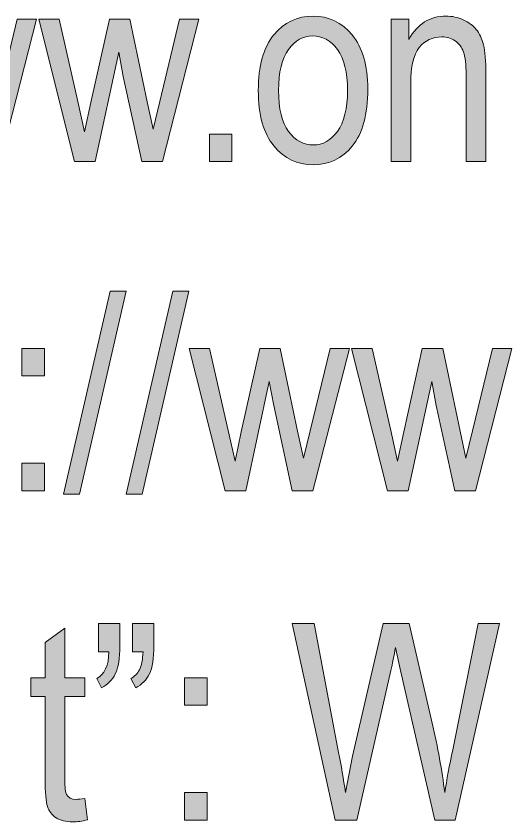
# Model space of a CAD drawing. Header units: inches. Extents: x 19 to 517, y 28 to 779.
# Drawn here: x 178.6 to 211.1, y 118.4 to 171.2 of the extents above; entities that cross this region are included whole.
import ezdxf

# ---------------------------------------------------------------- set-up
doc = ezdxf.new("R2010")
doc.units = ezdxf.units.IN
doc.header["$MEASUREMENT"] = 0
doc.layers.add('Layer 1', color=7, linetype='Continuous')

# ---------------------------------------------------------------- blocks, each defined once
blk = doc.blocks.new('block 53')
at = {"layer": 'Layer 1', "lineweight": 0}
blk.add_lwpolyline([(171.779, 161.676), (169.427, 171.01), (170.768, 171.01), (171.987, 165.622), (172.438, 163.618), (172.842, 165.543), (174.057, 171.01), (175.396, 171.01), (176.535, 165.596), (176.92, 163.812), (177.359, 165.613), (178.665, 171.01), (179.93, 171.01), (177.541, 161.676), (176.191, 161.676), (174.969, 167.266), (174.679, 168.856), (173.132, 161.676), (171.779, 161.676)], dxfattribs=at)
blk = doc.blocks.new('block 54')
at = {"layer": 'Layer 1', "true_color": 0x231f20}
h = blk.add_hatch(color=250, dxfattribs=at)
h.dxf.hatch_style = 2
h.paths.add_polyline_path([(171.779, 161.676), (169.427, 171.01), (170.768, 171.01), (171.987, 165.622), (172.438, 163.618), (172.842, 165.543), (174.057, 171.01), (175.396, 171.01), (176.535, 165.596), (176.92, 163.812), (177.359, 165.613), (178.665, 171.01), (179.93, 171.01), (177.541, 161.676), (176.191, 161.676), (174.969, 167.266), (174.679, 168.856), (173.132, 161.676)])
at = {"layer": 'Layer 1', "lineweight": 0}
blk.add_lwpolyline([(171.779, 161.676), (169.427, 171.01), (170.768, 171.01), (171.987, 165.622), (172.438, 163.618), (172.842, 165.543), (174.057, 171.01), (175.396, 171.01), (176.535, 165.596), (176.92, 163.812), (177.359, 165.613), (178.665, 171.01), (179.93, 171.01), (177.541, 161.676), (176.191, 161.676), (174.969, 167.266), (174.679, 168.856), (173.132, 161.676), (171.779, 161.676), (171.779, 161.676)], dxfattribs=at)
blk = doc.blocks.new('block 55')
at = {"layer": 'Layer 1', "lineweight": 0}
blk.add_lwpolyline([(182.431, 161.676), (180.08, 171.01), (181.421, 171.01), (182.639, 165.622), (183.09, 163.618), (183.495, 165.543), (184.709, 171.01), (186.048, 171.01), (187.187, 165.596), (187.572, 163.812), (188.011, 165.613), (189.317, 171.01), (190.583, 171.01), (188.193, 161.676), (186.843, 161.676), (185.621, 167.266), (185.331, 168.856), (183.784, 161.676), (182.431, 161.676)], dxfattribs=at)
blk = doc.blocks.new('block 56')
at = {"layer": 'Layer 1', "true_color": 0x231f20}
h = blk.add_hatch(color=250, dxfattribs=at)
h.dxf.hatch_style = 2
h.paths.add_polyline_path([(182.431, 161.676), (180.08, 171.01), (181.421, 171.01), (182.639, 165.622), (183.09, 163.618), (183.495, 165.543), (184.709, 171.01), (186.048, 171.01), (187.187, 165.596), (187.572, 163.812), (188.011, 165.613), (189.317, 171.01), (190.583, 171.01), (188.193, 161.676), (186.843, 161.676), (185.621, 167.266), (185.331, 168.856), (183.784, 161.676)])
at = {"layer": 'Layer 1', "lineweight": 0}
blk.add_lwpolyline([(182.431, 161.676), (180.08, 171.01), (181.421, 171.01), (182.639, 165.622), (183.09, 163.618), (183.495, 165.543), (184.709, 171.01), (186.048, 171.01), (187.187, 165.596), (187.572, 163.812), (188.011, 165.613), (189.317, 171.01), (190.583, 171.01), (188.193, 161.676), (186.843, 161.676), (185.621, 167.266), (185.331, 168.856), (183.784, 161.676), (182.431, 161.676), (182.431, 161.676)], dxfattribs=at)
blk = doc.blocks.new('block 57')
at = {"layer": 'Layer 1', "lineweight": 0}
blk.add_lwpolyline([(191.268, 161.676), (191.268, 163.478), (192.745, 163.478), (192.745, 161.676), (191.268, 161.676)], dxfattribs=at)
blk = doc.blocks.new('block 58')
at = {"layer": 'Layer 1', "true_color": 0x231f20}
h = blk.add_hatch(color=250, dxfattribs=at)
h.dxf.hatch_style = 2
h.paths.add_polyline_path([(191.268, 161.676), (191.268, 163.478), (192.745, 163.478), (192.745, 161.676)])
at = {"layer": 'Layer 1', "lineweight": 0}
blk.add_lwpolyline([(191.268, 161.676), (191.268, 163.478), (192.745, 163.478), (192.745, 161.676), (191.268, 161.676), (191.268, 161.676)], dxfattribs=at)
blk = doc.blocks.new('block 59')
at = {"layer": 'Layer 1', "lineweight": 0}
blk.add_open_spline([(194.476, 166.343), (194.476, 167.954), (194.815, 169.17), (195.491, 169.99), (196.168, 170.811), (197.025, 171.221), (198.062, 171.221), (199.082, 171.221), (199.934, 170.811), (200.62, 169.99), (201.305, 169.17), (201.648, 167.986), (201.648, 166.439), (201.648, 164.764), (201.311, 163.516), (200.637, 162.695), (199.964, 161.875), (199.105, 161.465), (198.062, 161.465), (197.037, 161.465), (196.183, 161.876), (195.5, 162.699), (194.818, 163.522), (194.476, 164.737), (194.476, 166.343)], degree=3, knots=[0, 0, 0, 0, 1, 1, 1, 2, 2, 2, 3, 3, 3, 4, 4, 4, 5, 5, 5, 6, 6, 6, 7, 7, 7, 8, 8, 8, 8], dxfattribs=at)
blk = doc.blocks.new('block 60')
at = {"layer": 'Layer 1', "lineweight": 0}
blk.add_open_spline([(195.803, 166.348), (195.803, 165.139), (196.023, 164.239), (196.463, 163.65), (196.902, 163.061), (197.447, 162.766), (198.097, 162.766), (198.707, 162.766), (199.23, 163.063), (199.666, 163.659), (200.103, 164.254), (200.321, 165.15), (200.321, 166.348), (200.321, 167.55), (200.101, 168.446), (199.662, 169.035), (199.222, 169.625), (198.677, 169.92), (198.027, 169.92), (197.412, 169.92), (196.887, 169.624), (196.454, 169.031), (196.02, 168.438), (195.803, 167.544), (195.803, 166.348)], degree=3, knots=[0, 0, 0, 0, 1, 1, 1, 2, 2, 2, 3, 3, 3, 4, 4, 4, 5, 5, 5, 6, 6, 6, 7, 7, 7, 8, 8, 8, 8], dxfattribs=at)
blk = doc.blocks.new('block 61')
at = {"layer": 'Layer 1', "true_color": 0x231f20}
h = blk.add_hatch(color=250, dxfattribs=at)
h.dxf.hatch_style = 2
edge = h.paths.add_edge_path()
edge.add_spline(control_points=[(194.476, 166.343), (194.476, 167.954), (194.815, 169.17), (195.491, 169.99), (196.168, 170.811), (197.025, 171.221), (198.062, 171.221), (199.082, 171.221), (199.934, 170.811), (200.62, 169.99), (201.305, 169.17), (201.648, 167.986), (201.648, 166.439), (201.648, 164.764), (201.311, 163.516), (200.637, 162.695), (199.964, 161.875), (199.105, 161.465), (198.062, 161.465), (197.037, 161.465), (196.183, 161.876), (195.5, 162.699), (194.818, 163.522), (194.476, 164.737), (194.476, 166.343)], knot_values=[0, 0, 0, 0, 1, 1, 1, 2, 2, 2, 3, 3, 3, 4, 4, 4, 5, 5, 5, 6, 6, 6, 7, 7, 7, 8, 8, 8, 8], degree=3, periodic=1)
edge = h.paths.add_edge_path()
edge.add_spline(control_points=[(195.803, 166.348), (195.803, 165.139), (196.023, 164.239), (196.463, 163.65), (196.902, 163.061), (197.447, 162.766), (198.097, 162.766), (198.707, 162.766), (199.23, 163.063), (199.666, 163.659), (200.103, 164.254), (200.321, 165.15), (200.321, 166.348), (200.321, 167.55), (200.101, 168.446), (199.662, 169.035), (199.222, 169.625), (198.677, 169.92), (198.027, 169.92), (197.412, 169.92), (196.887, 169.624), (196.454, 169.031), (196.02, 168.438), (195.803, 167.544), (195.803, 166.348)], knot_values=[0, 0, 0, 0, 1, 1, 1, 2, 2, 2, 3, 3, 3, 4, 4, 4, 5, 5, 5, 6, 6, 6, 7, 7, 7, 8, 8, 8, 8], degree=3, periodic=1)
at = {"layer": 'Layer 1', "lineweight": 0}
for points in [[(194.476, 166.343), (194.476, 167.954), (194.815, 169.17), (195.491, 169.99), (196.168, 170.811), (197.025, 171.221), (198.062, 171.221), (199.082, 171.221), (199.934, 170.811), (200.62, 169.99), (201.305, 169.17), (201.648, 167.986), (201.648, 166.439), (201.648, 164.764), (201.311, 163.516), (200.637, 162.695), (199.964, 161.875), (199.105, 161.465), (198.062, 161.465), (197.037, 161.465), (196.183, 161.876), (195.5, 162.699), (194.818, 163.522), (194.476, 164.737), (194.476, 166.343)], [(195.803, 166.348), (195.803, 165.139), (196.023, 164.239), (196.463, 163.65), (196.902, 163.061), (197.447, 162.766), (198.097, 162.766), (198.707, 162.766), (199.23, 163.063), (199.666, 163.659), (200.103, 164.254), (200.321, 165.15), (200.321, 166.348), (200.321, 167.55), (200.101, 168.446), (199.662, 169.035), (199.222, 169.625), (198.677, 169.92), (198.027, 169.92), (197.412, 169.92), (196.887, 169.624), (196.454, 169.031), (196.02, 168.438), (195.803, 167.544), (195.803, 166.348)]]:
    blk.add_open_spline(points, degree=3, knots=[0, 0, 0, 0, 1, 1, 1, 2, 2, 2, 3, 3, 3, 4, 4, 4, 5, 5, 5, 6, 6, 6, 7, 7, 7, 8, 8, 8, 8], dxfattribs=at)
blk = doc.blocks.new('block 62')
at = {"layer": 'Layer 1', "lineweight": 0}
blk.add_open_spline([(203.177, 161.676), (203.177, 161.676), (203.177, 171.01), (203.177, 171.01), (203.177, 171.01), (204.346, 171.01), (204.346, 171.01), (204.346, 171.01), (204.346, 169.691), (204.346, 169.691), (204.627, 170.204), (204.971, 170.587), (205.377, 170.841), (205.784, 171.094), (206.25, 171.221), (206.777, 171.221), (207.186, 171.221), (207.565, 171.14), (207.913, 170.979), (208.261, 170.817), (208.542, 170.606), (208.755, 170.346), (208.968, 170.085), (209.128, 169.747), (209.234, 169.331), (209.339, 168.915), (209.391, 168.276), (209.391, 167.415), (209.391, 167.415), (209.391, 161.676), (209.391, 161.676), (209.391, 161.676), (208.099, 161.676), (208.099, 161.676), (208.099, 161.676), (208.099, 167.359), (208.099, 167.359), (208.099, 168.046), (208.041, 168.548), (207.923, 168.864), (207.806, 169.181), (207.623, 169.426), (207.374, 169.599), (207.125, 169.771), (206.837, 169.858), (206.508, 169.858), (205.887, 169.858), (205.392, 169.627), (205.023, 169.163), (204.654, 168.7), (204.469, 167.905), (204.469, 166.779), (204.469, 166.779), (204.469, 161.676), (204.469, 161.676), (204.469, 161.676), (203.177, 161.676), (203.177, 161.676)], degree=3, knots=[0, 0, 0, 0, 1, 1, 1, 2, 2, 2, 3, 3, 3, 4, 4, 4, 5, 5, 5, 6, 6, 6, 7, 7, 7, 8, 8, 8, 9, 9, 9, 10, 10, 10, 11, 11, 11, 12, 12, 12, 13, 13, 13, 14, 14, 14, 15, 15, 15, 16, 16, 16, 17, 17, 17, 18, 18, 18, 19, 19, 19, 19], dxfattribs=at)
blk = doc.blocks.new('block 63')
at = {"layer": 'Layer 1', "true_color": 0x231f20}
h = blk.add_hatch(color=250, dxfattribs=at)
h.dxf.hatch_style = 2
edge = h.paths.add_edge_path()
edge.add_spline(control_points=[(203.177, 161.676), (203.177, 161.676), (203.177, 171.01), (203.177, 171.01), (203.177, 171.01), (204.346, 171.01), (204.346, 171.01), (204.346, 171.01), (204.346, 169.691), (204.346, 169.691), (204.627, 170.204), (204.971, 170.587), (205.377, 170.841), (205.784, 171.094), (206.25, 171.221), (206.777, 171.221), (207.186, 171.221), (207.565, 171.14), (207.913, 170.979), (208.261, 170.817), (208.542, 170.606), (208.755, 170.346), (208.968, 170.085), (209.128, 169.747), (209.234, 169.331), (209.339, 168.915), (209.391, 168.276), (209.391, 167.415), (209.391, 167.415), (209.391, 161.676), (209.391, 161.676), (209.391, 161.676), (208.099, 161.676), (208.099, 161.676), (208.099, 161.676), (208.099, 167.359), (208.099, 167.359), (208.099, 168.046), (208.041, 168.548), (207.923, 168.864), (207.806, 169.181), (207.623, 169.426), (207.374, 169.599), (207.125, 169.771), (206.837, 169.858), (206.508, 169.858), (205.887, 169.858), (205.392, 169.627), (205.023, 169.163), (204.654, 168.7), (204.469, 167.905), (204.469, 166.779), (204.469, 166.779), (204.469, 161.676), (204.469, 161.676), (204.469, 161.676), (203.177, 161.676), (203.177, 161.676)], knot_values=[0, 0, 0, 0, 1, 1, 1, 2, 2, 2, 3, 3, 3, 4, 4, 4, 5, 5, 5, 6, 6, 6, 7, 7, 7, 8, 8, 8, 9, 9, 9, 10, 10, 10, 11, 11, 11, 12, 12, 12, 13, 13, 13, 14, 14, 14, 15, 15, 15, 16, 16, 16, 17, 17, 17, 18, 18, 18, 19, 19, 19, 19], degree=3, periodic=1)
at = {"layer": 'Layer 1', "lineweight": 0}
blk.add_open_spline([(203.177, 161.676), (203.177, 161.676), (203.177, 171.01), (203.177, 171.01), (203.177, 171.01), (204.346, 171.01), (204.346, 171.01), (204.346, 171.01), (204.346, 169.691), (204.346, 169.691), (204.627, 170.204), (204.971, 170.587), (205.377, 170.841), (205.784, 171.094), (206.25, 171.221), (206.777, 171.221), (207.186, 171.221), (207.565, 171.14), (207.913, 170.979), (208.261, 170.817), (208.542, 170.606), (208.755, 170.346), (208.968, 170.085), (209.128, 169.747), (209.234, 169.331), (209.339, 168.915), (209.391, 168.276), (209.391, 167.415), (209.391, 167.415), (209.391, 161.676), (209.391, 161.676), (209.391, 161.676), (208.099, 161.676), (208.099, 161.676), (208.099, 161.676), (208.099, 167.359), (208.099, 167.359), (208.099, 168.046), (208.041, 168.548), (207.923, 168.864), (207.806, 169.181), (207.623, 169.426), (207.374, 169.599), (207.125, 169.771), (206.837, 169.858), (206.508, 169.858), (205.887, 169.858), (205.392, 169.627), (205.023, 169.163), (204.654, 168.7), (204.469, 167.905), (204.469, 166.779), (204.469, 166.779), (204.469, 161.676), (204.469, 161.676), (204.469, 161.676), (203.177, 161.676), (203.177, 161.676)], degree=3, knots=[0, 0, 0, 0, 1, 1, 1, 2, 2, 2, 3, 3, 3, 4, 4, 4, 5, 5, 5, 6, 6, 6, 7, 7, 7, 8, 8, 8, 9, 9, 9, 10, 10, 10, 11, 11, 11, 12, 12, 12, 13, 13, 13, 14, 14, 14, 15, 15, 15, 16, 16, 16, 17, 17, 17, 18, 18, 18, 19, 19, 19, 19], dxfattribs=at)
blk = doc.blocks.new('block 153')
at = {"layer": 'Layer 1', "lineweight": 0}
blk.add_lwpolyline([(178.972, 147.608), (178.972, 149.41), (180.449, 149.41), (180.449, 147.608), (178.972, 147.608)], dxfattribs=at)
blk = doc.blocks.new('block 154')
at = {"layer": 'Layer 1', "lineweight": 0}
blk.add_lwpolyline([(178.972, 140.076), (178.972, 141.878), (180.449, 141.878), (180.449, 140.076), (178.972, 140.076)], dxfattribs=at)
blk = doc.blocks.new('block 155')
at = {"layer": 'Layer 1', "true_color": 0x231f20}
h = blk.add_hatch(color=250, dxfattribs=at)
h.dxf.hatch_style = 2
h.paths.add_polyline_path([(178.972, 147.608), (178.972, 149.41), (180.449, 149.41), (180.449, 147.608)])
h.paths.add_polyline_path([(178.972, 140.076), (178.972, 141.878), (180.449, 141.878), (180.449, 140.076)])
at = {"layer": 'Layer 1', "lineweight": 0}
for points in [[(178.972, 147.608), (178.972, 149.41), (180.449, 149.41), (180.449, 147.608), (178.972, 147.608), (178.972, 147.608)], [(178.972, 140.076), (178.972, 141.878), (180.449, 141.878), (180.449, 140.076), (178.972, 140.076), (178.972, 140.076)]]:
    blk.add_lwpolyline(points, dxfattribs=at)
blk = doc.blocks.new('block 156')
at = {"layer": 'Layer 1', "lineweight": 0}
blk.add_lwpolyline([(181.707, 139.865), (184.768, 153.181), (185.823, 153.181), (182.753, 139.865), (181.707, 139.865)], dxfattribs=at)
blk = doc.blocks.new('block 157')
at = {"layer": 'Layer 1', "true_color": 0x231f20}
h = blk.add_hatch(color=250, dxfattribs=at)
h.dxf.hatch_style = 2
h.paths.add_polyline_path([(181.707, 139.865), (184.768, 153.181), (185.823, 153.181), (182.753, 139.865)])
at = {"layer": 'Layer 1', "lineweight": 0}
blk.add_lwpolyline([(181.707, 139.865), (184.768, 153.181), (185.823, 153.181), (182.753, 139.865), (181.707, 139.865), (181.707, 139.865)], dxfattribs=at)
blk = doc.blocks.new('block 158')
at = {"layer": 'Layer 1', "lineweight": 0}
blk.add_lwpolyline([(185.812, 139.865), (188.873, 153.181), (189.928, 153.181), (186.858, 139.865), (185.812, 139.865)], dxfattribs=at)
blk = doc.blocks.new('block 159')
at = {"layer": 'Layer 1', "true_color": 0x231f20}
h = blk.add_hatch(color=250, dxfattribs=at)
h.dxf.hatch_style = 2
h.paths.add_polyline_path([(185.812, 139.865), (188.873, 153.181), (189.928, 153.181), (186.858, 139.865)])
at = {"layer": 'Layer 1', "lineweight": 0}
blk.add_lwpolyline([(185.812, 139.865), (188.873, 153.181), (189.928, 153.181), (186.858, 139.865), (185.812, 139.865), (185.812, 139.865)], dxfattribs=at)
blk = doc.blocks.new('block 160')
at = {"layer": 'Layer 1', "lineweight": 0}
blk.add_lwpolyline([(192.293, 140.076), (189.941, 149.41), (191.282, 149.41), (192.501, 144.022), (192.951, 142.019), (193.356, 143.943), (194.57, 149.41), (195.909, 149.41), (197.048, 143.996), (197.434, 142.212), (197.872, 144.014), (199.178, 149.41), (200.444, 149.41), (198.055, 140.076), (196.704, 140.076), (195.483, 145.666), (195.193, 147.257), (193.646, 140.076), (192.293, 140.076)], dxfattribs=at)
blk = doc.blocks.new('block 161')
at = {"layer": 'Layer 1', "true_color": 0x231f20}
h = blk.add_hatch(color=250, dxfattribs=at)
h.dxf.hatch_style = 2
h.paths.add_polyline_path([(192.293, 140.076), (189.941, 149.41), (191.282, 149.41), (192.501, 144.022), (192.951, 142.019), (193.356, 143.943), (194.57, 149.41), (195.909, 149.41), (197.048, 143.996), (197.434, 142.212), (197.872, 144.014), (199.178, 149.41), (200.444, 149.41), (198.055, 140.076), (196.704, 140.076), (195.483, 145.666), (195.193, 147.257), (193.646, 140.076)])
at = {"layer": 'Layer 1', "lineweight": 0}
blk.add_lwpolyline([(192.293, 140.076), (189.941, 149.41), (191.282, 149.41), (192.501, 144.022), (192.951, 142.019), (193.356, 143.943), (194.57, 149.41), (195.909, 149.41), (197.048, 143.996), (197.434, 142.212), (197.872, 144.014), (199.178, 149.41), (200.444, 149.41), (198.055, 140.076), (196.704, 140.076), (195.483, 145.666), (195.193, 147.257), (193.646, 140.076), (192.293, 140.076), (192.293, 140.076)], dxfattribs=at)
blk = doc.blocks.new('block 162')
at = {"layer": 'Layer 1', "lineweight": 0}
blk.add_lwpolyline([(202.945, 140.076), (200.593, 149.41), (201.934, 149.41), (203.153, 144.022), (203.604, 142.019), (204.008, 143.943), (205.223, 149.41), (206.562, 149.41), (207.701, 143.996), (208.086, 142.212), (208.525, 144.014), (209.831, 149.41), (211.096, 149.41), (208.707, 140.076), (207.357, 140.076), (206.135, 145.666), (205.845, 147.257), (204.298, 140.076), (202.945, 140.076)], dxfattribs=at)
blk = doc.blocks.new('block 163')
at = {"layer": 'Layer 1', "true_color": 0x231f20}
h = blk.add_hatch(color=250, dxfattribs=at)
h.dxf.hatch_style = 2
h.paths.add_polyline_path([(202.945, 140.076), (200.593, 149.41), (201.934, 149.41), (203.153, 144.022), (203.604, 142.019), (204.008, 143.943), (205.223, 149.41), (206.562, 149.41), (207.701, 143.996), (208.086, 142.212), (208.525, 144.014), (209.831, 149.41), (211.096, 149.41), (208.707, 140.076), (207.357, 140.076), (206.135, 145.666), (205.845, 147.257), (204.298, 140.076)])
at = {"layer": 'Layer 1', "lineweight": 0}
blk.add_lwpolyline([(202.945, 140.076), (200.593, 149.41), (201.934, 149.41), (203.153, 144.022), (203.604, 142.019), (204.008, 143.943), (205.223, 149.41), (206.562, 149.41), (207.701, 143.996), (208.086, 142.212), (208.525, 144.014), (209.831, 149.41), (211.096, 149.41), (208.707, 140.076), (207.357, 140.076), (206.135, 145.666), (205.845, 147.257), (204.298, 140.076), (202.945, 140.076), (202.945, 140.076)], dxfattribs=at)
blk = doc.blocks.new('block 282')
at = {"layer": 'Layer 1', "lineweight": 0}
blk.add_open_spline([(183.103, 119.891), (183.103, 119.891), (183.279, 118.493), (183.279, 118.493), (182.922, 118.399), (182.599, 118.353), (182.312, 118.353), (181.861, 118.353), (181.498, 118.442), (181.222, 118.62), (180.947, 118.799), (180.758, 119.044), (180.655, 119.354), (180.553, 119.665), (180.502, 120.283), (180.502, 121.209), (180.502, 121.209), (180.502, 126.579), (180.502, 126.579), (180.502, 126.579), (179.552, 126.579), (179.552, 126.579), (179.552, 126.579), (179.552, 127.81), (179.552, 127.81), (179.552, 127.81), (180.502, 127.81), (180.502, 127.81), (180.502, 127.81), (180.502, 130.121), (180.502, 130.121), (180.502, 130.121), (181.794, 131.07), (181.794, 131.07), (181.794, 131.07), (181.794, 127.81), (181.794, 127.81), (181.794, 127.81), (183.103, 127.81), (183.103, 127.81), (183.103, 127.81), (183.103, 126.579), (183.103, 126.579), (183.103, 126.579), (181.794, 126.579), (181.794, 126.579), (181.794, 126.579), (181.794, 121.121), (181.794, 121.121), (181.794, 120.617), (181.832, 120.292), (181.908, 120.146), (182.019, 119.935), (182.227, 119.829), (182.532, 119.829), (182.678, 119.829), (182.869, 119.85), (183.103, 119.891)], degree=3, knots=[0, 0, 0, 0, 1, 1, 1, 2, 2, 2, 3, 3, 3, 4, 4, 4, 5, 5, 5, 6, 6, 6, 7, 7, 7, 8, 8, 8, 9, 9, 9, 10, 10, 10, 11, 11, 11, 12, 12, 12, 13, 13, 13, 14, 14, 14, 15, 15, 15, 16, 16, 16, 17, 17, 17, 18, 18, 18, 19, 19, 19, 19], dxfattribs=at)
blk = doc.blocks.new('block 283')
at = {"layer": 'Layer 1', "true_color": 0x231f20}
h = blk.add_hatch(color=250, dxfattribs=at)
h.dxf.hatch_style = 2
edge = h.paths.add_edge_path()
edge.add_spline(control_points=[(183.103, 119.891), (183.103, 119.891), (183.279, 118.493), (183.279, 118.493), (182.922, 118.399), (182.599, 118.353), (182.312, 118.353), (181.861, 118.353), (181.498, 118.442), (181.222, 118.62), (180.947, 118.799), (180.758, 119.044), (180.655, 119.354), (180.553, 119.665), (180.502, 120.283), (180.502, 121.209), (180.502, 121.209), (180.502, 126.579), (180.502, 126.579), (180.502, 126.579), (179.552, 126.579), (179.552, 126.579), (179.552, 126.579), (179.552, 127.81), (179.552, 127.81), (179.552, 127.81), (180.502, 127.81), (180.502, 127.81), (180.502, 127.81), (180.502, 130.121), (180.502, 130.121), (180.502, 130.121), (181.794, 131.07), (181.794, 131.07), (181.794, 131.07), (181.794, 127.81), (181.794, 127.81), (181.794, 127.81), (183.103, 127.81), (183.103, 127.81), (183.103, 127.81), (183.103, 126.579), (183.103, 126.579), (183.103, 126.579), (181.794, 126.579), (181.794, 126.579), (181.794, 126.579), (181.794, 121.121), (181.794, 121.121), (181.794, 120.617), (181.832, 120.292), (181.908, 120.146), (182.019, 119.935), (182.227, 119.829), (182.532, 119.829), (182.678, 119.829), (182.869, 119.85), (183.103, 119.891)], knot_values=[0, 0, 0, 0, 1, 1, 1, 2, 2, 2, 3, 3, 3, 4, 4, 4, 5, 5, 5, 6, 6, 6, 7, 7, 7, 8, 8, 8, 9, 9, 9, 10, 10, 10, 11, 11, 11, 12, 12, 12, 13, 13, 13, 14, 14, 14, 15, 15, 15, 16, 16, 16, 17, 17, 17, 18, 18, 18, 19, 19, 19, 19], degree=3, periodic=1)
at = {"layer": 'Layer 1', "lineweight": 0}
blk.add_open_spline([(183.103, 119.891), (183.103, 119.891), (183.279, 118.493), (183.279, 118.493), (182.922, 118.399), (182.599, 118.353), (182.312, 118.353), (181.861, 118.353), (181.498, 118.442), (181.222, 118.62), (180.947, 118.799), (180.758, 119.044), (180.655, 119.354), (180.553, 119.665), (180.502, 120.283), (180.502, 121.209), (180.502, 121.209), (180.502, 126.579), (180.502, 126.579), (180.502, 126.579), (179.552, 126.579), (179.552, 126.579), (179.552, 126.579), (179.552, 127.81), (179.552, 127.81), (179.552, 127.81), (180.502, 127.81), (180.502, 127.81), (180.502, 127.81), (180.502, 130.121), (180.502, 130.121), (180.502, 130.121), (181.794, 131.07), (181.794, 131.07), (181.794, 131.07), (181.794, 127.81), (181.794, 127.81), (181.794, 127.81), (183.103, 127.81), (183.103, 127.81), (183.103, 127.81), (183.103, 126.579), (183.103, 126.579), (183.103, 126.579), (181.794, 126.579), (181.794, 126.579), (181.794, 126.579), (181.794, 121.121), (181.794, 121.121), (181.794, 120.617), (181.832, 120.292), (181.908, 120.146), (182.019, 119.935), (182.227, 119.829), (182.532, 119.829), (182.678, 119.829), (182.869, 119.85), (183.103, 119.891)], degree=3, knots=[0, 0, 0, 0, 1, 1, 1, 2, 2, 2, 3, 3, 3, 4, 4, 4, 5, 5, 5, 6, 6, 6, 7, 7, 7, 8, 8, 8, 9, 9, 9, 10, 10, 10, 11, 11, 11, 12, 12, 12, 13, 13, 13, 14, 14, 14, 15, 15, 15, 16, 16, 16, 17, 17, 17, 18, 18, 18, 19, 19, 19, 19], dxfattribs=at)
blk = doc.blocks.new('block 284')
at = {"layer": 'Layer 1', "lineweight": 0}
blk.add_open_spline([(184, 129.515), (184, 129.515), (184, 131.36), (184, 131.36), (184, 131.36), (185.397, 131.36), (185.397, 131.36), (185.397, 131.36), (185.397, 129.91), (185.397, 129.91), (185.397, 129.078), (185.298, 128.463), (185.098, 128.064), (184.899, 127.666), (184.6, 127.358), (184.202, 127.142), (184.202, 127.142), (183.885, 127.757), (183.885, 127.757), (184.395, 128.015), (184.661, 128.601), (184.685, 129.515), (184.685, 129.515), (184, 129.515), (184, 129.515)], degree=3, knots=[0, 0, 0, 0, 1, 1, 1, 2, 2, 2, 3, 3, 3, 4, 4, 4, 5, 5, 5, 6, 6, 6, 7, 7, 7, 8, 8, 8, 8], dxfattribs=at)
blk = doc.blocks.new('block 285')
at = {"layer": 'Layer 1', "lineweight": 0}
blk.add_open_spline([(186.232, 129.515), (186.232, 129.515), (186.232, 131.36), (186.232, 131.36), (186.232, 131.36), (187.63, 131.36), (187.63, 131.36), (187.63, 131.36), (187.63, 129.91), (187.63, 129.91), (187.63, 129.078), (187.531, 128.463), (187.335, 128.064), (187.139, 127.666), (186.841, 127.358), (186.443, 127.142), (186.443, 127.142), (186.118, 127.757), (186.118, 127.757), (186.358, 127.88), (186.547, 128.073), (186.685, 128.337), (186.822, 128.601), (186.9, 128.993), (186.918, 129.515), (186.918, 129.515), (186.232, 129.515), (186.232, 129.515)], degree=3, knots=[0, 0, 0, 0, 1, 1, 1, 2, 2, 2, 3, 3, 3, 4, 4, 4, 5, 5, 5, 6, 6, 6, 7, 7, 7, 8, 8, 8, 9, 9, 9, 9], dxfattribs=at)
blk = doc.blocks.new('block 286')
at = {"layer": 'Layer 1', "true_color": 0x231f20}
h = blk.add_hatch(color=250, dxfattribs=at)
h.dxf.hatch_style = 2
edge = h.paths.add_edge_path()
edge.add_spline(control_points=[(184, 129.515), (184, 129.515), (184, 131.36), (184, 131.36), (184, 131.36), (185.397, 131.36), (185.397, 131.36), (185.397, 131.36), (185.397, 129.91), (185.397, 129.91), (185.397, 129.078), (185.298, 128.463), (185.098, 128.064), (184.899, 127.666), (184.6, 127.358), (184.202, 127.142), (184.202, 127.142), (183.885, 127.757), (183.885, 127.757), (184.395, 128.015), (184.661, 128.601), (184.685, 129.515), (184.685, 129.515), (184, 129.515), (184, 129.515)], knot_values=[0, 0, 0, 0, 1, 1, 1, 2, 2, 2, 3, 3, 3, 4, 4, 4, 5, 5, 5, 6, 6, 6, 7, 7, 7, 8, 8, 8, 8], degree=3, periodic=1)
edge = h.paths.add_edge_path()
edge.add_spline(control_points=[(186.232, 129.515), (186.232, 129.515), (186.232, 131.36), (186.232, 131.36), (186.232, 131.36), (187.63, 131.36), (187.63, 131.36), (187.63, 131.36), (187.63, 129.91), (187.63, 129.91), (187.63, 129.078), (187.531, 128.463), (187.335, 128.064), (187.139, 127.666), (186.841, 127.358), (186.443, 127.142), (186.443, 127.142), (186.118, 127.757), (186.118, 127.757), (186.358, 127.88), (186.547, 128.073), (186.685, 128.337), (186.822, 128.601), (186.9, 128.993), (186.918, 129.515), (186.918, 129.515), (186.232, 129.515), (186.232, 129.515)], knot_values=[0, 0, 0, 0, 1, 1, 1, 2, 2, 2, 3, 3, 3, 4, 4, 4, 5, 5, 5, 6, 6, 6, 7, 7, 7, 8, 8, 8, 9, 9, 9, 9], degree=3, periodic=1)
at = {"layer": 'Layer 1', "lineweight": 0}
for points, knots in [([(184, 129.515), (184, 129.515), (184, 131.36), (184, 131.36), (184, 131.36), (185.397, 131.36), (185.397, 131.36), (185.397, 131.36), (185.397, 129.91), (185.397, 129.91), (185.397, 129.078), (185.298, 128.463), (185.098, 128.064), (184.899, 127.666), (184.6, 127.358), (184.202, 127.142), (184.202, 127.142), (183.885, 127.757), (183.885, 127.757), (184.395, 128.015), (184.661, 128.601), (184.685, 129.515), (184.685, 129.515), (184, 129.515), (184, 129.515)], [0, 0, 0, 0, 1, 1, 1, 2, 2, 2, 3, 3, 3, 4, 4, 4, 5, 5, 5, 6, 6, 6, 7, 7, 7, 8, 8, 8, 8]), ([(186.232, 129.515), (186.232, 129.515), (186.232, 131.36), (186.232, 131.36), (186.232, 131.36), (187.63, 131.36), (187.63, 131.36), (187.63, 131.36), (187.63, 129.91), (187.63, 129.91), (187.63, 129.078), (187.531, 128.463), (187.335, 128.064), (187.139, 127.666), (186.841, 127.358), (186.443, 127.142), (186.443, 127.142), (186.118, 127.757), (186.118, 127.757), (186.358, 127.88), (186.547, 128.073), (186.685, 128.337), (186.822, 128.601), (186.9, 128.993), (186.918, 129.515), (186.918, 129.515), (186.232, 129.515), (186.232, 129.515)], [0, 0, 0, 0, 1, 1, 1, 2, 2, 2, 3, 3, 3, 4, 4, 4, 5, 5, 5, 6, 6, 6, 7, 7, 7, 8, 8, 8, 9, 9, 9, 9])]:
    blk.add_open_spline(points, degree=3, knots=knots, dxfattribs=at)
blk = doc.blocks.new('block 287')
at = {"layer": 'Layer 1', "lineweight": 0}
blk.add_lwpolyline([(189.642, 126.008), (189.642, 127.81), (191.119, 127.81), (191.119, 126.008), (189.642, 126.008)], dxfattribs=at)
blk = doc.blocks.new('block 288')
at = {"layer": 'Layer 1', "lineweight": 0}
blk.add_lwpolyline([(189.642, 118.476), (189.642, 120.277), (191.119, 120.277), (191.119, 118.476), (189.642, 118.476)], dxfattribs=at)
blk = doc.blocks.new('block 289')
at = {"layer": 'Layer 1', "true_color": 0x231f20}
h = blk.add_hatch(color=250, dxfattribs=at)
h.dxf.hatch_style = 2
h.paths.add_polyline_path([(189.642, 126.008), (189.642, 127.81), (191.119, 127.81), (191.119, 126.008)])
h.paths.add_polyline_path([(189.642, 118.476), (189.642, 120.277), (191.119, 120.277), (191.119, 118.476)])
at = {"layer": 'Layer 1', "lineweight": 0}
for points in [[(189.642, 126.008), (189.642, 127.81), (191.119, 127.81), (191.119, 126.008), (189.642, 126.008), (189.642, 126.008)], [(189.642, 118.476), (189.642, 120.277), (191.119, 120.277), (191.119, 118.476), (189.642, 118.476), (189.642, 118.476)]]:
    blk.add_lwpolyline(points, dxfattribs=at)
blk = doc.blocks.new('block 290')
at = {"layer": 'Layer 1', "lineweight": 0}
blk.add_open_spline([(199.51, 118.476), (199.51, 118.476), (196.695, 131.36), (196.695, 131.36), (196.695, 131.36), (198.126, 131.36), (198.126, 131.36), (198.126, 131.36), (199.736, 122.914), (199.736, 122.914), (199.906, 122.047), (200.056, 121.168), (200.185, 120.277), (200.185, 120.277), (200.659, 122.659), (200.659, 122.659), (200.659, 122.659), (202.669, 131.36), (202.669, 131.36), (202.669, 131.36), (204.367, 131.36), (204.367, 131.36), (204.367, 131.36), (205.874, 124.839), (205.874, 124.839), (206.242, 123.251), (206.516, 121.73), (206.697, 120.277), (206.832, 121.115), (207.006, 122.05), (207.216, 123.081), (207.216, 123.081), (208.88, 131.36), (208.88, 131.36), (208.88, 131.36), (210.286, 131.36), (210.286, 131.36), (210.286, 131.36), (207.381, 118.476), (207.381, 118.476), (207.381, 118.476), (206.038, 118.476), (206.038, 118.476), (206.038, 118.476), (203.806, 128.293), (203.806, 128.293), (203.806, 128.293), (203.472, 129.805), (203.472, 129.805), (203.372, 129.242), (203.27, 128.738), (203.164, 128.293), (203.164, 128.293), (200.923, 118.476), (200.923, 118.476), (200.923, 118.476), (199.51, 118.476), (199.51, 118.476)], degree=3, knots=[0, 0, 0, 0, 1, 1, 1, 2, 2, 2, 3, 3, 3, 4, 4, 4, 5, 5, 5, 6, 6, 6, 7, 7, 7, 8, 8, 8, 9, 9, 9, 10, 10, 10, 11, 11, 11, 12, 12, 12, 13, 13, 13, 14, 14, 14, 15, 15, 15, 16, 16, 16, 17, 17, 17, 18, 18, 18, 19, 19, 19, 19], dxfattribs=at)
blk = doc.blocks.new('block 291')
at = {"layer": 'Layer 1', "true_color": 0x231f20}
h = blk.add_hatch(color=250, dxfattribs=at)
h.dxf.hatch_style = 2
edge = h.paths.add_edge_path()
edge.add_spline(control_points=[(199.51, 118.476), (199.51, 118.476), (196.695, 131.36), (196.695, 131.36), (196.695, 131.36), (198.126, 131.36), (198.126, 131.36), (198.126, 131.36), (199.736, 122.914), (199.736, 122.914), (199.906, 122.047), (200.056, 121.168), (200.185, 120.277), (200.185, 120.277), (200.659, 122.659), (200.659, 122.659), (200.659, 122.659), (202.669, 131.36), (202.669, 131.36), (202.669, 131.36), (204.367, 131.36), (204.367, 131.36), (204.367, 131.36), (205.874, 124.839), (205.874, 124.839), (206.242, 123.251), (206.516, 121.73), (206.697, 120.277), (206.832, 121.115), (207.006, 122.05), (207.216, 123.081), (207.216, 123.081), (208.88, 131.36), (208.88, 131.36), (208.88, 131.36), (210.286, 131.36), (210.286, 131.36), (210.286, 131.36), (207.381, 118.476), (207.381, 118.476), (207.381, 118.476), (206.038, 118.476), (206.038, 118.476), (206.038, 118.476), (203.806, 128.293), (203.806, 128.293), (203.806, 128.293), (203.472, 129.805), (203.472, 129.805), (203.372, 129.242), (203.27, 128.738), (203.164, 128.293), (203.164, 128.293), (200.923, 118.476), (200.923, 118.476), (200.923, 118.476), (199.51, 118.476), (199.51, 118.476)], knot_values=[0, 0, 0, 0, 1, 1, 1, 2, 2, 2, 3, 3, 3, 4, 4, 4, 5, 5, 5, 6, 6, 6, 7, 7, 7, 8, 8, 8, 9, 9, 9, 10, 10, 10, 11, 11, 11, 12, 12, 12, 13, 13, 13, 14, 14, 14, 15, 15, 15, 16, 16, 16, 17, 17, 17, 18, 18, 18, 19, 19, 19, 19], degree=3, periodic=1)
at = {"layer": 'Layer 1', "lineweight": 0}
blk.add_open_spline([(199.51, 118.476), (199.51, 118.476), (196.695, 131.36), (196.695, 131.36), (196.695, 131.36), (198.126, 131.36), (198.126, 131.36), (198.126, 131.36), (199.736, 122.914), (199.736, 122.914), (199.906, 122.047), (200.056, 121.168), (200.185, 120.277), (200.185, 120.277), (200.659, 122.659), (200.659, 122.659), (200.659, 122.659), (202.669, 131.36), (202.669, 131.36), (202.669, 131.36), (204.367, 131.36), (204.367, 131.36), (204.367, 131.36), (205.874, 124.839), (205.874, 124.839), (206.242, 123.251), (206.516, 121.73), (206.697, 120.277), (206.832, 121.115), (207.006, 122.05), (207.216, 123.081), (207.216, 123.081), (208.88, 131.36), (208.88, 131.36), (208.88, 131.36), (210.286, 131.36), (210.286, 131.36), (210.286, 131.36), (207.381, 118.476), (207.381, 118.476), (207.381, 118.476), (206.038, 118.476), (206.038, 118.476), (206.038, 118.476), (203.806, 128.293), (203.806, 128.293), (203.806, 128.293), (203.472, 129.805), (203.472, 129.805), (203.372, 129.242), (203.27, 128.738), (203.164, 128.293), (203.164, 128.293), (200.923, 118.476), (200.923, 118.476), (200.923, 118.476), (199.51, 118.476), (199.51, 118.476)], degree=3, knots=[0, 0, 0, 0, 1, 1, 1, 2, 2, 2, 3, 3, 3, 4, 4, 4, 5, 5, 5, 6, 6, 6, 7, 7, 7, 8, 8, 8, 9, 9, 9, 10, 10, 10, 11, 11, 11, 12, 12, 12, 13, 13, 13, 14, 14, 14, 15, 15, 15, 16, 16, 16, 17, 17, 17, 18, 18, 18, 19, 19, 19, 19], dxfattribs=at)

msp = doc.modelspace()

# ---------------------------------------------------------------- block references
at = {"layer": 'Layer 1'}
for name in ['block 53', 'block 54', 'block 55', 'block 56', 'block 59', 'block 61', 'block 62', 'block 63', 'block 60', 'block 57', 'block 58', 'block 156', 'block 157', 'block 158', 'block 159', 'block 153', 'block 155', 'block 160', 'block 161', 'block 162', 'block 163', 'block 154', 'block 284', 'block 286', 'block 285', 'block 290', 'block 291', 'block 282', 'block 283', 'block 287', 'block 289', 'block 288']:
    msp.add_blockref(name, (0, 0), dxfattribs=at)

doc.saveas('drawing.dxf')
